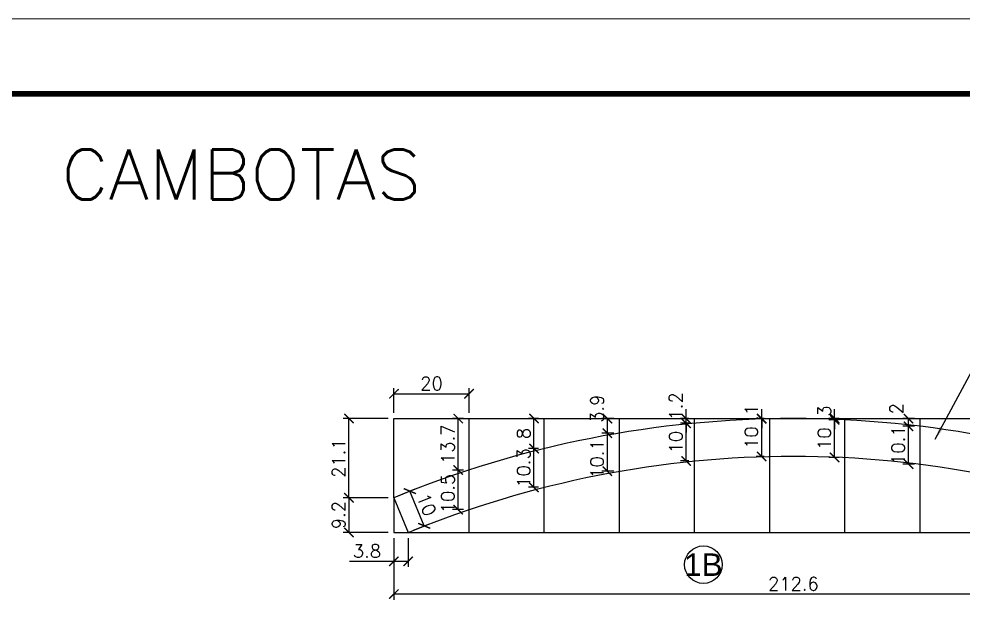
# Model space of a CAD drawing. Extents: x 2582 to 128055, y -26396 to 2611.
# Drawn here: x 3275 to 3778, y -392 to -77 of the extents above; entities that cross this region are included whole.
import ezdxf
from ezdxf.enums import TextEntityAlignment as Align

# ---------------------------------------------------------------- set-up
doc = ezdxf.new("R2010")
doc.units = 0
doc.header["$PDMODE"] = 35
doc.linetypes.add('DASHED', pattern=[0.75, 0.5, -0.25])
for name, color, linetype in [('COTA', 241, 'Continuous'), ('Painéis', 200, 'Continuous'), ('Romaneio', 10, 'Continuous')]:
    doc.layers.add(name, color=color, linetype=linetype)
for name, color, linetype, lineweight in [('Folhas', 255, 'Continuous', 9), ('SARRAFO DE PRESSAO', 251, 'DASHED', 9), ('Texto Seção', 7, 'Continuous', 15)]:
    doc.layers.add(name, color=color, linetype=linetype, lineweight=lineweight)
doc.styles.add('ARIAL', font='arial.ttf')
doc.styles.add('COTA TECNICA', font='techl___.ttf', dxfattribs={"height": 10})
doc.styles.add('REGUA-120', font='ROMANS.shx', dxfattribs={"height": 15})
doc.styles.add('Romans', font='romans.shx')
doc.dimstyles.new('Cota Seção (2x)', dxfattribs={"dimtxt": 7, "dimasz": 5, "dimexe": 3, "dimexo": 3, "dimgap": 2, "dimtad": 3, "dimdec": 1, "dimlfac": 0.5, "dimzin": 12, "dimdsep": 46, "dimtxsty": 'Romans', "dimblk": 'ARCHTICK', "dimcen": 0, "dimclrd": 4, "dimclre": 4, "dimclrt": 1, "dimadec": 1, "dimazin": 3, "dimtfac": 1, "dimtdec": 1, "dimtmove": 0, "dimatfit": 3, "dimldrblk": 'OBLIQUE', "dimfxl": 1, "dimtolj": 1, "dimtzin": 12, "dimarcsym": 0})
doc.dimstyles.new('PAINEL', dxfattribs={"dimtxt": 10, "dimasz": 3, "dimexe": 3, "dimexo": 3, "dimgap": 3, "dimtad": 1, "dimdec": 1, "dimzin": 12, "dimdsep": 46, "dimtxsty": 'COTA TECNICA', "dimblk1": 'OBLIQUE', "dimblk2": 'OBLIQUE', "dimsah": 1, "dimcen": 0.9, "dimclrd": 4, "dimclre": 4, "dimclrt": 240, "dimadec": 1, "dimazin": 3, "dimtfac": 1, "dimtdec": 1, "dimtmove": 0, "dimatfit": 3, "dimfxl": 1, "dimtolj": 1, "dimtzin": 12, "dimarcsym": 0})

# ---------------------------------------------------------------- blocks, each defined once
blk = doc.blocks.new('9999999999')
at = {"layer": 'Folhas'}
blk.add_lwpolyline([(98138.98, 34190.21), (99623.98, 34190.21), (99623.98, 35240.21), (98138.98, 35240.21)], close=True, dxfattribs=at)
at = {"layer": 'Folhas', "color": 30, "const_width": 3}
blk.add_lwpolyline([(98213.98, 34230.21), (99583.98, 34230.21), (99583.98, 35200.21), (98213.98, 35200.21)], close=True, dxfattribs=at)
blk = doc.blocks.new('_ArchTick')
at = {"color": 0, "linetype": 'ByBlock', "const_width": 0.15}
blk.add_lwpolyline([(-0.5, -0.5), (0.5, 0.5)], dxfattribs=at)
blk = doc.blocks.new('*D330')
at = {"layer": 'COTA', "color": 4, "linetype": 'ByBlock', "lineweight": -2, "transparency": 16777216}
for p, q in [((3474.59, -353.79), (3474.59, -369.18)), ((3474.59, -366.18), (3450.92, -366.18)), ((3482.22, -366.18), (3474.59, -366.18))]:
    blk.add_line(p, q, dxfattribs=at)
at = {"layer": 'COTA', "color": 4, "lineweight": -2, "transparency": 16777216}
blk.add_line((3482.22, -353.79), (3482.22, -369.18), dxfattribs=at)
at = {"layer": 'Defpoints', "color": 0, "linetype": 'ByBlock', "transparency": 16777216}
for p in [(3474.59, -350.79), (3482.22, -350.79), (3474.59, -366.18)]:
    blk.add_point(p, dxfattribs=at)
at = {"layer": 'COTA', "color": 4, "linetype": 'ByBlock', "lineweight": -2, "transparency": 16777216, "xscale": 5, "yscale": 5, "zscale": 5, "rotation": 180}
blk.add_blockref('_ArchTick', (3474.59, -366.18), dxfattribs=at)
at = {"layer": 'COTA', "color": 4, "linetype": 'ByBlock', "lineweight": -2, "transparency": 16777216, "xscale": 5, "yscale": 5, "zscale": 5}
blk.add_blockref('_ArchTick', (3482.22, -366.18), dxfattribs=at)
at = {"layer": 'COTA', "color": 1, "linetype": 'ByBlock', "transparency": 16777216, "insert": (3460.25, -360.68), "char_height": 7, "attachment_point": 5, "style": 'Romans'}
blk.add_mtext('\\A1;3.8', dxfattribs=at)
blk = doc.blocks.new('_Oblique')
at = {"color": 0, "linetype": 'ByBlock', "lineweight": -2}
blk.add_line((-0.5, -0.5), (0.5, 0.5), dxfattribs=at)
blk = doc.blocks.new('*D334')
at = {"layer": 'COTA', "color": 4, "linetype": 'ByBlock', "lineweight": -2, "transparency": 16777216}
for p, q in [((3471.59, -290.15), (3447.67, -290.15)), ((3450.67, -332.3), (3450.67, -290.15))]:
    blk.add_line(p, q, dxfattribs=at)
at = {"layer": 'COTA', "color": 4, "lineweight": -2, "transparency": 16777216}
blk.add_line((3471.59, -332.3), (3447.67, -332.3), dxfattribs=at)
at = {"layer": 'Defpoints', "color": 0, "linetype": 'ByBlock', "transparency": 16777216}
for p in [(3450.67, -290.15), (3474.59, -290.15), (3474.59, -332.3)]:
    blk.add_point(p, dxfattribs=at)
at = {"layer": 'COTA', "color": 4, "linetype": 'ByBlock', "lineweight": -2, "transparency": 16777216, "xscale": 5, "yscale": 5, "zscale": 5}
for p, rotation in [((3450.67, -290.15), 90), ((3450.67, -332.3), 270)]:
    blk.add_blockref('_ArchTick', p, dxfattribs=dict(at, rotation=rotation))
at = {"layer": 'COTA', "color": 1, "linetype": 'ByBlock', "transparency": 16777216, "insert": (3445.17, -311.23), "char_height": 7, "attachment_point": 5, "rotation": 90, "style": 'Romans'}
blk.add_mtext('\\A1;21.1', dxfattribs=at)
blk = doc.blocks.new('*D335')
at = {"layer": 'COTA', "color": 4, "lineweight": -2, "transparency": 16777216}
blk.add_line((3471.59, -332.3), (3447.67, -332.3), dxfattribs=at)
at = {"layer": 'COTA', "color": 4, "linetype": 'ByBlock', "lineweight": -2, "transparency": 16777216}
for p, q in [((3450.67, -332.3), (3450.67, -350.79)), ((3471.59, -350.79), (3447.67, -350.79))]:
    blk.add_line(p, q, dxfattribs=at)
at = {"layer": 'Defpoints', "color": 0, "linetype": 'ByBlock', "transparency": 16777216}
for p in [(3474.59, -332.3), (3450.67, -350.79), (3474.59, -350.79)]:
    blk.add_point(p, dxfattribs=at)
at = {"layer": 'COTA', "color": 4, "linetype": 'ByBlock', "lineweight": -2, "transparency": 16777216, "xscale": 5, "yscale": 5, "zscale": 5}
for p, rotation in [((3450.67, -332.3), 90), ((3450.67, -350.79), 270)]:
    blk.add_blockref('_ArchTick', p, dxfattribs=dict(at, rotation=rotation))
at = {"layer": 'COTA', "color": 1, "linetype": 'ByBlock', "transparency": 16777216, "insert": (3445.17, -341.55), "char_height": 7, "attachment_point": 5, "rotation": 90, "style": 'Romans'}
blk.add_mtext('\\A1;9.2', dxfattribs=at)
blk = doc.blocks.new('*D336')
at = {"layer": 'COTA', "color": 4, "linetype": 'ByBlock', "lineweight": -2, "transparency": 16777216}
for p, q in [((3477.36, -331.16), (3485.87, -327.65)), ((3490.72, -347.28), (3483.09, -328.79))]:
    blk.add_line(p, q, dxfattribs=at)
at = {"layer": 'COTA', "color": 4, "lineweight": -2, "transparency": 16777216}
blk.add_line((3484.99, -349.65), (3493.5, -346.13), dxfattribs=at)
at = {"layer": 'Defpoints', "color": 0, "linetype": 'ByBlock', "transparency": 16777216}
for p in [(3483.09, -328.79), (3474.59, -332.3), (3482.22, -350.79)]:
    blk.add_point(p, dxfattribs=at)
at = {"layer": 'COTA', "color": 4, "linetype": 'ByBlock', "lineweight": -2, "transparency": 16777216, "xscale": 5, "yscale": 5, "zscale": 5}
for p, rotation in [((3483.09, -328.79), 112.4289528342819), ((3490.72, -347.28), 292.4289528342819)]:
    blk.add_blockref('_ArchTick', p, dxfattribs=dict(at, rotation=rotation))
at = {"layer": 'COTA', "color": 1, "linetype": 'ByBlock', "transparency": 16777216, "insert": (3491.99, -335.94), "char_height": 7, "attachment_point": 5, "rotation": 292.429, "style": 'Romans'}
blk.add_mtext('\\A1;10', dxfattribs=at)
blk = doc.blocks.new('*D297')
at = {"layer": 'COTA', "color": 4, "linetype": 'ByBlock', "lineweight": -2, "transparency": 16777216}
for p, q in [((3511.59, -317.56), (3505.82, -317.56)), ((3508.82, -338.63), (3508.82, -317.56))]:
    blk.add_line(p, q, dxfattribs=at)
at = {"layer": 'COTA', "color": 4, "lineweight": -2, "transparency": 16777216}
blk.add_line((3511.59, -338.63), (3505.82, -338.63), dxfattribs=at)
at = {"layer": 'Defpoints', "color": 0, "linetype": 'ByBlock', "transparency": 16777216}
for p in [(3508.82, -317.56), (3514.59, -317.56), (3514.59, -338.63)]:
    blk.add_point(p, dxfattribs=at)
at = {"layer": 'COTA', "color": 4, "linetype": 'ByBlock', "lineweight": -2, "transparency": 16777216, "xscale": 5, "yscale": 5, "zscale": 5}
for p, rotation in [((3508.82, -317.56), 90), ((3508.82, -338.63), 270)]:
    blk.add_blockref('_ArchTick', p, dxfattribs=dict(at, rotation=rotation))
at = {"layer": 'COTA', "color": 1, "linetype": 'ByBlock', "transparency": 16777216, "insert": (3503.32, -330.08), "char_height": 7, "attachment_point": 5, "rotation": 90, "style": 'Romans'}
blk.add_mtext('\\A1;10.5', dxfattribs=at)
blk = doc.blocks.new('*D298')
at = {"layer": 'COTA', "color": 4, "linetype": 'ByBlock', "lineweight": -2, "transparency": 16777216}
for p, q in [((3511.59, -290.15), (3505.82, -290.15)), ((3508.82, -317.56), (3508.82, -290.15))]:
    blk.add_line(p, q, dxfattribs=at)
at = {"layer": 'COTA', "color": 4, "lineweight": -2, "transparency": 16777216}
blk.add_line((3511.59, -317.56), (3505.82, -317.56), dxfattribs=at)
at = {"layer": 'Defpoints', "color": 0, "linetype": 'ByBlock', "transparency": 16777216}
for p in [(3508.82, -290.15), (3514.59, -290.15), (3514.59, -317.56)]:
    blk.add_point(p, dxfattribs=at)
at = {"layer": 'COTA', "color": 4, "linetype": 'ByBlock', "lineweight": -2, "transparency": 16777216, "xscale": 5, "yscale": 5, "zscale": 5}
for p, rotation in [((3508.82, -290.15), 90), ((3508.82, -317.56), 270)]:
    blk.add_blockref('_ArchTick', p, dxfattribs=dict(at, rotation=rotation))
at = {"layer": 'COTA', "color": 1, "linetype": 'ByBlock', "transparency": 16777216, "insert": (3503.32, -303.85), "char_height": 7, "attachment_point": 5, "rotation": 90, "style": 'Romans'}
blk.add_mtext('\\A1;13.7', dxfattribs=at)
blk = doc.blocks.new('*D299')
at = {"layer": 'COTA', "color": 4, "linetype": 'ByBlock', "lineweight": -2, "transparency": 16777216}
for p, q in [((3551.59, -306.16), (3546.14, -306.16)), ((3549.14, -326.77), (3549.14, -306.16))]:
    blk.add_line(p, q, dxfattribs=at)
at = {"layer": 'COTA', "color": 4, "lineweight": -2, "transparency": 16777216}
blk.add_line((3551.59, -326.77), (3546.14, -326.77), dxfattribs=at)
at = {"layer": 'Defpoints', "color": 0, "linetype": 'ByBlock', "transparency": 16777216}
for p in [(3549.14, -306.16), (3554.59, -306.16), (3554.59, -326.77)]:
    blk.add_point(p, dxfattribs=at)
at = {"layer": 'COTA', "color": 4, "linetype": 'ByBlock', "lineweight": -2, "transparency": 16777216, "xscale": 5, "yscale": 5, "zscale": 5}
for p, rotation in [((3549.14, -306.16), 90), ((3549.14, -326.77), 270)]:
    blk.add_blockref('_ArchTick', p, dxfattribs=dict(at, rotation=rotation))
at = {"layer": 'COTA', "color": 1, "linetype": 'ByBlock', "transparency": 16777216, "insert": (3543.64, -316.47), "char_height": 7, "attachment_point": 5, "rotation": 90, "style": 'Romans'}
blk.add_mtext('\\A1;10.3', dxfattribs=at)
blk = doc.blocks.new('*D300')
at = {"layer": 'COTA', "color": 4, "linetype": 'ByBlock', "lineweight": -2, "transparency": 16777216}
for p, q in [((3551.59, -290.15), (3546.14, -290.15)), ((3549.14, -306.16), (3549.14, -290.15))]:
    blk.add_line(p, q, dxfattribs=at)
at = {"layer": 'COTA', "color": 4, "lineweight": -2, "transparency": 16777216}
blk.add_line((3551.59, -306.16), (3546.14, -306.16), dxfattribs=at)
at = {"layer": 'Defpoints', "color": 0, "linetype": 'ByBlock', "transparency": 16777216}
for p in [(3549.14, -290.15), (3554.59, -290.15), (3554.59, -306.16)]:
    blk.add_point(p, dxfattribs=at)
at = {"layer": 'COTA', "color": 4, "linetype": 'ByBlock', "lineweight": -2, "transparency": 16777216, "xscale": 5, "yscale": 5, "zscale": 5}
for p, rotation in [((3549.14, -290.15), 90), ((3549.14, -306.16), 270)]:
    blk.add_blockref('_ArchTick', p, dxfattribs=dict(at, rotation=rotation))
at = {"layer": 'COTA', "color": 1, "linetype": 'ByBlock', "transparency": 16777216, "insert": (3543.64, -298.16), "char_height": 7, "attachment_point": 5, "rotation": 90, "style": 'Romans'}
blk.add_mtext('\\A1;8', dxfattribs=at)
blk = doc.blocks.new('*D301')
at = {"layer": 'COTA', "color": 4, "linetype": 'ByBlock', "lineweight": -2, "transparency": 16777216}
for p, q in [((3591.59, -297.9), (3585.2, -297.9)), ((3588.2, -318.19), (3588.2, -297.9))]:
    blk.add_line(p, q, dxfattribs=at)
at = {"layer": 'COTA', "color": 4, "lineweight": -2, "transparency": 16777216}
blk.add_line((3591.59, -318.19), (3585.2, -318.19), dxfattribs=at)
at = {"layer": 'Defpoints', "color": 0, "linetype": 'ByBlock', "transparency": 16777216}
for p in [(3588.2, -297.9), (3594.59, -297.9), (3594.59, -318.19)]:
    blk.add_point(p, dxfattribs=at)
at = {"layer": 'COTA', "color": 4, "linetype": 'ByBlock', "lineweight": -2, "transparency": 16777216, "xscale": 5, "yscale": 5, "zscale": 5}
for p, rotation in [((3588.2, -297.9), 90), ((3588.2, -318.19), 270)]:
    blk.add_blockref('_ArchTick', p, dxfattribs=dict(at, rotation=rotation))
at = {"layer": 'COTA', "color": 1, "linetype": 'ByBlock', "transparency": 16777216, "insert": (3582.7, -311.68), "char_height": 7, "attachment_point": 5, "rotation": 90, "style": 'Romans'}
blk.add_mtext('\\A1;10.1', dxfattribs=at)
blk = doc.blocks.new('*D302')
at = {"layer": 'COTA', "color": 4, "linetype": 'ByBlock', "lineweight": -2, "transparency": 16777216}
for p, q in [((3591.59, -290.15), (3585.2, -290.15)), ((3588.2, -297.9), (3588.2, -290.15))]:
    blk.add_line(p, q, dxfattribs=at)
at = {"layer": 'COTA', "color": 4, "lineweight": -2, "transparency": 16777216}
blk.add_line((3591.59, -297.9), (3585.2, -297.9), dxfattribs=at)
at = {"layer": 'Defpoints', "color": 0, "linetype": 'ByBlock', "transparency": 16777216}
for p in [(3588.2, -290.15), (3594.59, -290.15), (3594.59, -297.9)]:
    blk.add_point(p, dxfattribs=at)
at = {"layer": 'COTA', "color": 4, "linetype": 'ByBlock', "lineweight": -2, "transparency": 16777216, "xscale": 5, "yscale": 5, "zscale": 5}
for p, rotation in [((3588.2, -290.15), 90), ((3588.2, -297.9), 270)]:
    blk.add_blockref('_ArchTick', p, dxfattribs=dict(at, rotation=rotation))
at = {"layer": 'COTA', "color": 1, "linetype": 'ByBlock', "transparency": 16777216, "insert": (3582.7, -284.91), "char_height": 7, "attachment_point": 5, "rotation": 90, "style": 'Romans'}
blk.add_mtext('\\A1;3.9', dxfattribs=at)
blk = doc.blocks.new('*D303')
at = {"layer": 'COTA', "color": 4, "linetype": 'ByBlock', "lineweight": -2, "transparency": 16777216}
for p, q in [((3631.59, -292.64), (3627.15, -292.64)), ((3630.15, -312.73), (3630.15, -292.64))]:
    blk.add_line(p, q, dxfattribs=at)
at = {"layer": 'COTA', "color": 4, "lineweight": -2, "transparency": 16777216}
blk.add_line((3631.59, -312.73), (3627.15, -312.73), dxfattribs=at)
at = {"layer": 'Defpoints', "color": 0, "linetype": 'ByBlock', "transparency": 16777216}
for p in [(3630.15, -292.64), (3634.59, -292.64), (3634.59, -312.73)]:
    blk.add_point(p, dxfattribs=at)
at = {"layer": 'COTA', "color": 4, "linetype": 'ByBlock', "lineweight": -2, "transparency": 16777216, "xscale": 5, "yscale": 5, "zscale": 5}
for p, rotation in [((3630.15, -292.64), 90), ((3630.15, -312.73), 270)]:
    blk.add_blockref('_ArchTick', p, dxfattribs=dict(at, rotation=rotation))
at = {"layer": 'COTA', "color": 1, "linetype": 'ByBlock', "transparency": 16777216, "insert": (3624.65, -302.69), "char_height": 7, "attachment_point": 5, "rotation": 90, "style": 'Romans'}
blk.add_mtext('\\A1;10', dxfattribs=at)
blk = doc.blocks.new('*D304')
at = {"layer": 'COTA', "color": 4, "linetype": 'ByBlock', "lineweight": -2, "transparency": 16777216}
for p, q in [((3630.15, -290.15), (3630.15, -285.15)), ((3631.59, -290.15), (3627.15, -290.15)), ((3630.15, -292.64), (3630.15, -290.15)), ((3630.15, -292.64), (3630.15, -297.64))]:
    blk.add_line(p, q, dxfattribs=at)
at = {"layer": 'COTA', "color": 4, "lineweight": -2, "transparency": 16777216}
blk.add_line((3631.59, -292.64), (3627.15, -292.64), dxfattribs=at)
at = {"layer": 'Defpoints', "color": 0, "linetype": 'ByBlock', "transparency": 16777216}
for p in [(3630.15, -290.15), (3634.59, -290.15), (3634.59, -292.64)]:
    blk.add_point(p, dxfattribs=at)
at = {"layer": 'COTA', "color": 4, "linetype": 'ByBlock', "lineweight": -2, "transparency": 16777216, "xscale": 5, "yscale": 5, "zscale": 5}
for p, rotation in [((3630.15, -290.15), 270), ((3630.15, -292.64), 90)]:
    blk.add_blockref('_ArchTick', p, dxfattribs=dict(at, rotation=rotation))
at = {"layer": 'COTA', "color": 1, "linetype": 'ByBlock', "transparency": 16777216, "insert": (3624.65, -283.66), "char_height": 7, "attachment_point": 5, "rotation": 90, "style": 'Romans'}
blk.add_mtext('\\A1;1.2', dxfattribs=at)
blk = doc.blocks.new('*D305')
at = {"layer": 'COTA', "color": 4, "linetype": 'ByBlock', "lineweight": -2, "transparency": 16777216}
for p, q in [((3671.59, -290.29), (3667.33, -290.29)), ((3670.33, -310.3), (3670.33, -290.29))]:
    blk.add_line(p, q, dxfattribs=at)
at = {"layer": 'COTA', "color": 4, "lineweight": -2, "transparency": 16777216}
blk.add_line((3671.59, -310.3), (3667.33, -310.3), dxfattribs=at)
at = {"layer": 'Defpoints', "color": 0, "linetype": 'ByBlock', "transparency": 16777216}
for p in [(3670.33, -290.29), (3674.59, -290.29), (3674.59, -310.3)]:
    blk.add_point(p, dxfattribs=at)
at = {"layer": 'COTA', "color": 4, "linetype": 'ByBlock', "lineweight": -2, "transparency": 16777216, "xscale": 5, "yscale": 5, "zscale": 5}
for p, rotation in [((3670.33, -290.29), 90), ((3670.33, -310.3), 270)]:
    blk.add_blockref('_ArchTick', p, dxfattribs=dict(at, rotation=rotation))
at = {"layer": 'COTA', "color": 1, "linetype": 'ByBlock', "transparency": 16777216, "insert": (3664.83, -300.3), "char_height": 7, "attachment_point": 5, "rotation": 90, "style": 'Romans'}
blk.add_mtext('\\A1;10', dxfattribs=at)
blk = doc.blocks.new('*D306')
at = {"layer": 'COTA', "color": 4, "linetype": 'ByBlock', "lineweight": -2, "transparency": 16777216}
for p, q in [((3670.33, -290.15), (3670.33, -285.15)), ((3671.59, -290.15), (3667.33, -290.15)), ((3670.33, -290.29), (3670.33, -290.15)), ((3670.33, -290.29), (3670.33, -295.29))]:
    blk.add_line(p, q, dxfattribs=at)
at = {"layer": 'COTA', "color": 4, "lineweight": -2, "transparency": 16777216}
blk.add_line((3671.59, -290.29), (3667.33, -290.29), dxfattribs=at)
at = {"layer": 'Defpoints', "color": 0, "linetype": 'ByBlock', "transparency": 16777216}
for p in [(3670.33, -290.15), (3674.59, -290.15), (3674.59, -290.29)]:
    blk.add_point(p, dxfattribs=at)
at = {"layer": 'COTA', "color": 4, "linetype": 'ByBlock', "lineweight": -2, "transparency": 16777216, "xscale": 5, "yscale": 5, "zscale": 5}
for p, rotation in [((3670.33, -290.15), 270), ((3670.33, -290.29), 90)]:
    blk.add_blockref('_ArchTick', p, dxfattribs=dict(at, rotation=rotation))
at = {"layer": 'COTA', "color": 1, "linetype": 'ByBlock', "transparency": 16777216, "insert": (3664.83, -286.99), "char_height": 7, "attachment_point": 5, "rotation": 90, "style": 'Romans'}
blk.add_mtext('\\A1;.1', dxfattribs=at)
blk = doc.blocks.new('*D307')
at = {"layer": 'COTA', "color": 4, "linetype": 'ByBlock', "lineweight": -2, "transparency": 16777216}
for p, q in [((3711.59, -290.83), (3706.13, -290.83)), ((3709.13, -310.85), (3709.13, -290.83))]:
    blk.add_line(p, q, dxfattribs=at)
at = {"layer": 'COTA', "color": 4, "lineweight": -2, "transparency": 16777216}
blk.add_line((3711.59, -310.85), (3706.13, -310.85), dxfattribs=at)
at = {"layer": 'Defpoints', "color": 0, "linetype": 'ByBlock', "transparency": 16777216}
for p in [(3709.13, -290.83), (3714.59, -290.83), (3714.59, -310.85)]:
    blk.add_point(p, dxfattribs=at)
at = {"layer": 'COTA', "color": 4, "linetype": 'ByBlock', "lineweight": -2, "transparency": 16777216, "xscale": 5, "yscale": 5, "zscale": 5}
for p, rotation in [((3709.13, -290.83), 90), ((3709.13, -310.85), 270)]:
    blk.add_blockref('_ArchTick', p, dxfattribs=dict(at, rotation=rotation))
at = {"layer": 'COTA', "color": 1, "linetype": 'ByBlock', "transparency": 16777216, "insert": (3703.63, -300.84), "char_height": 7, "attachment_point": 5, "rotation": 90, "style": 'Romans'}
blk.add_mtext('\\A1;10', dxfattribs=at)
blk = doc.blocks.new('*D308')
at = {"layer": 'COTA', "color": 4, "linetype": 'ByBlock', "lineweight": -2, "transparency": 16777216}
for p, q in [((3709.13, -290.15), (3709.13, -285.15)), ((3711.59, -290.15), (3706.13, -290.15)), ((3709.13, -290.83), (3709.13, -290.15)), ((3709.13, -290.83), (3709.13, -295.83))]:
    blk.add_line(p, q, dxfattribs=at)
at = {"layer": 'COTA', "color": 4, "lineweight": -2, "transparency": 16777216}
blk.add_line((3711.59, -290.83), (3706.13, -290.83), dxfattribs=at)
at = {"layer": 'Defpoints', "color": 0, "linetype": 'ByBlock', "transparency": 16777216}
for p in [(3709.13, -290.15), (3714.59, -290.15), (3714.59, -290.83)]:
    blk.add_point(p, dxfattribs=at)
at = {"layer": 'COTA', "color": 4, "linetype": 'ByBlock', "lineweight": -2, "transparency": 16777216, "xscale": 5, "yscale": 5, "zscale": 5}
for p, rotation in [((3709.13, -290.15), 270), ((3709.13, -290.83), 90)]:
    blk.add_blockref('_ArchTick', p, dxfattribs=dict(at, rotation=rotation))
at = {"layer": 'COTA', "color": 1, "linetype": 'ByBlock', "transparency": 16777216, "insert": (3703.63, -287.65), "char_height": 7, "attachment_point": 5, "rotation": 90, "style": 'Romans'}
blk.add_mtext('\\A1;.3', dxfattribs=at)
blk = doc.blocks.new('*D309')
at = {"layer": 'COTA', "color": 4, "linetype": 'ByBlock', "lineweight": -2, "transparency": 16777216}
for p, q in [((3751.59, -294.24), (3745.45, -294.24)), ((3748.45, -314.4), (3748.45, -294.24))]:
    blk.add_line(p, q, dxfattribs=at)
at = {"layer": 'COTA', "color": 4, "lineweight": -2, "transparency": 16777216}
blk.add_line((3751.59, -314.4), (3745.45, -314.4), dxfattribs=at)
at = {"layer": 'Defpoints', "color": 0, "linetype": 'ByBlock', "transparency": 16777216}
for p in [(3748.45, -294.24), (3754.59, -294.24), (3754.59, -314.4)]:
    blk.add_point(p, dxfattribs=at)
at = {"layer": 'COTA', "color": 4, "linetype": 'ByBlock', "lineweight": -2, "transparency": 16777216, "xscale": 5, "yscale": 5, "zscale": 5}
for p, rotation in [((3748.45, -294.24), 90), ((3748.45, -314.4), 270)]:
    blk.add_blockref('_ArchTick', p, dxfattribs=dict(at, rotation=rotation))
at = {"layer": 'COTA', "color": 1, "linetype": 'ByBlock', "transparency": 16777216, "insert": (3742.95, -304.32), "char_height": 7, "attachment_point": 5, "rotation": 90, "style": 'Romans'}
blk.add_mtext('\\A1;10.1', dxfattribs=at)
blk = doc.blocks.new('*D310')
at = {"layer": 'COTA', "color": 4, "linetype": 'ByBlock', "lineweight": -2, "transparency": 16777216}
for p, q in [((3751.59, -290.15), (3745.45, -290.15)), ((3748.45, -294.24), (3748.45, -290.15))]:
    blk.add_line(p, q, dxfattribs=at)
at = {"layer": 'COTA', "color": 4, "lineweight": -2, "transparency": 16777216}
blk.add_line((3751.59, -294.24), (3745.45, -294.24), dxfattribs=at)
at = {"layer": 'Defpoints', "color": 0, "linetype": 'ByBlock', "transparency": 16777216}
for p in [(3748.45, -290.15), (3754.59, -290.15), (3754.59, -294.24)]:
    blk.add_point(p, dxfattribs=at)
at = {"layer": 'COTA', "color": 4, "linetype": 'ByBlock', "lineweight": -2, "transparency": 16777216, "xscale": 5, "yscale": 5, "zscale": 5}
for p, rotation in [((3748.45, -290.15), 90), ((3748.45, -294.24), 270)]:
    blk.add_blockref('_ArchTick', p, dxfattribs=dict(at, rotation=rotation))
at = {"layer": 'COTA', "color": 1, "linetype": 'ByBlock', "transparency": 16777216, "insert": (3742.03, -284.9), "char_height": 7, "attachment_point": 5, "rotation": 90, "style": 'Romans'}
blk.add_mtext('\\A1;2', dxfattribs=at)
blk = doc.blocks.new('*D317')
at = {"layer": 'COTA', "color": 4, "linetype": 'ByBlock', "lineweight": -2, "transparency": 16777216}
for p, q in [((3474.59, -353.79), (3474.59, -386.62)), ((3899.77, -383.62), (3474.59, -383.62))]:
    blk.add_line(p, q, dxfattribs=at)
at = {"layer": 'COTA', "color": 4, "lineweight": -2, "transparency": 16777216}
blk.add_line((3899.77, -353.79), (3899.77, -386.62), dxfattribs=at)
at = {"layer": 'Defpoints', "color": 0, "linetype": 'ByBlock', "transparency": 16777216}
for p in [(3474.59, -350.79), (3899.77, -350.79), (3474.59, -383.62)]:
    blk.add_point(p, dxfattribs=at)
at = {"layer": 'COTA', "color": 4, "linetype": 'ByBlock', "lineweight": -2, "transparency": 16777216, "xscale": 5, "yscale": 5, "zscale": 5, "rotation": 180}
blk.add_blockref('_ArchTick', (3474.59, -383.62), dxfattribs=at)
at = {"layer": 'COTA', "color": 4, "linetype": 'ByBlock', "lineweight": -2, "transparency": 16777216, "xscale": 5, "yscale": 5, "zscale": 5}
blk.add_blockref('_ArchTick', (3899.77, -383.62), dxfattribs=at)
at = {"layer": 'COTA', "color": 1, "linetype": 'ByBlock', "transparency": 16777216, "insert": (3687.18, -378.12), "char_height": 7, "attachment_point": 5, "style": 'Romans'}
blk.add_mtext('\\A1;212.6', dxfattribs=at)
blk = doc.blocks.new('*D318')
at = {"layer": 'COTA', "color": 4, "lineweight": -2, "transparency": 16777216}
blk.add_line((3474.59, -287.15), (3474.59, -273.95), dxfattribs=at)
at = {"layer": 'COTA', "color": 4, "linetype": 'ByBlock', "lineweight": -2, "transparency": 16777216}
for p, q in [((3514.59, -287.15), (3514.59, -273.95)), ((3474.59, -276.95), (3514.59, -276.95))]:
    blk.add_line(p, q, dxfattribs=at)
at = {"layer": 'Defpoints', "color": 0, "linetype": 'ByBlock', "transparency": 16777216}
for p in [(3514.59, -276.95), (3474.59, -290.15), (3514.59, -290.15)]:
    blk.add_point(p, dxfattribs=at)
at = {"layer": 'COTA', "color": 4, "linetype": 'ByBlock', "lineweight": -2, "transparency": 16777216, "xscale": 5, "yscale": 5, "zscale": 5, "rotation": 180}
blk.add_blockref('_ArchTick', (3474.59, -276.95), dxfattribs=at)
at = {"layer": 'COTA', "color": 4, "linetype": 'ByBlock', "lineweight": -2, "transparency": 16777216, "xscale": 5, "yscale": 5, "zscale": 5}
blk.add_blockref('_ArchTick', (3514.59, -276.95), dxfattribs=at)
at = {"layer": 'COTA', "color": 1, "linetype": 'ByBlock', "transparency": 16777216, "insert": (3494.59, -271.45), "char_height": 7, "attachment_point": 5, "style": 'Romans'}
blk.add_mtext('\\A1;20', dxfattribs=at)

msp = doc.modelspace()

# ---------------------------------------------------------------- linework, layer by layer
at = {"layer": 'COTA', "linetype": 'ByBlock'}
for p, q in [((3474.59, -290.15), (3899.77, -290.15)), ((3474.59, -332.3), (3474.59, -290.15)), ((3514.59, -350.79), (3514.59, -290.15)), ((3554.59, -350.79), (3554.59, -290.15)), ((3594.59, -350.79), (3594.59, -290.15)), ((3634.59, -350.79), (3634.59, -290.15)), ((3674.59, -350.79), (3674.59, -290.15)), ((3714.59, -350.79), (3714.59, -290.15)), ((3754.59, -350.79), (3754.59, -290.15)), ((3474.59, -332.3), (3474.59, -350.79)), ((3474.59, -350.79), (3899.77, -350.79))]:
    msp.add_line(p, q, dxfattribs=at)
at = {"layer": 'Painéis'}
msp.add_lwpolyline([(3892.14, -350.79), (3899.77, -332.3, 0.198268), (3474.59, -332.3), (3482.22, -350.79, -0.198268)], format="xyb", close=True, dxfattribs=at)
at = {"layer": 'Romaneio', "color": 1, "linetype": 'ByBlock'}
msp.add_circle((3639.29, -367.94), 10, dxfattribs=at)

# ---------------------------------------------------------------- block references
at = {"layer": 'SARRAFO DE PRESSAO', "color": 6, "linetype": 'ByBlock'}
msp.add_blockref('9999999999', (-95557.34, -35317.53), dxfattribs=at)

# ---------------------------------------------------------------- texts
at = {"layer": 'Romaneio', "color": 255, "linetype": 'ByBlock', "style": 'ARIAL'}
msp.add_text('1B', height=12, dxfattribs=at).set_placement((3639.29, -367.94), align=Align.MIDDLE_CENTER)
at = {"layer": 'Texto Seção', "style": 'REGUA-120', "width": 1.05}
msp.add_text('VR201 CAMBOTAS', height=26.5859, dxfattribs=at).set_placement((3160.12, -173.47))

# ---------------------------------------------------------------- dimensions: what is measured, and where the dimension line sits
at = {"layer": 'COTA', "linetype": 'ByBlock'}
for base, p1, p2, picture, middle in [((3514.59, -276.95), (3474.59, -290.15), (3514.59, -290.15), '*D318', (3494.59, -271.45)), ((3474.59, -366.18), (3482.22, -350.79), (3474.59, -350.79), '*D330', (3460.25, -360.68)), ((3474.59, -383.62), (3899.77, -350.79), (3474.59, -350.79), '*D317', (3687.18, -378.12))]:
    dim = msp.add_linear_dim(base=base, p1=p1, p2=p2, dimstyle='Cota Seção (2x)', dxfattribs=at)
    dim.commit()
    dim.dimension.update_dxf_attribs({"geometry": picture, "text_midpoint": middle})
for base, p1, p2, picture, middle in [((3588.2, -290.15), (3594.59, -297.9), (3594.59, -290.15), '*D302', (3588.2, -284.91)), ((3630.15, -290.15), (3634.59, -292.64), (3634.59, -290.15), '*D304', (3630.15, -283.66)), ((3670.33, -290.15), (3674.59, -290.29), (3674.59, -290.15), '*D306', (3670.33, -286.99)), ((3709.13, -290.15), (3714.59, -290.83), (3714.59, -290.15), '*D308', (3709.13, -287.65)), ((3748.45, -290.15), (3754.59, -294.24), (3754.59, -290.15), '*D310', (3747.53, -284.9))]:
    dim = msp.add_linear_dim(base=base, p1=p1, p2=p2, angle=90, dimstyle='Cota Seção (2x)', override={"dimtmove": 1}, dxfattribs=at)
    dim.commit()
    dim.dimension.update_dxf_attribs({"geometry": picture, "text_midpoint": middle, "dimtype": 160})
for base, p1, p2, picture, middle in [((3450.67, -290.15), (3474.59, -332.3), (3474.59, -290.15), '*D334', (3445.17, -311.23)), ((3630.15, -292.64), (3634.59, -312.73), (3634.59, -292.64), '*D303', (3624.65, -302.69)), ((3670.33, -290.29), (3674.59, -310.3), (3674.59, -290.29), '*D305', (3664.83, -300.3)), ((3709.13, -290.83), (3714.59, -310.85), (3714.59, -290.83), '*D307', (3703.63, -300.84))]:
    dim = msp.add_linear_dim(base=base, p1=p1, p2=p2, angle=90, dimstyle='Cota Seção (2x)', dxfattribs=at)
    dim.commit()
    dim.dimension.update_dxf_attribs({"geometry": picture, "text_midpoint": middle})
for base, p1, p2, picture, middle in [((3508.82, -290.15), (3514.59, -317.56), (3514.59, -290.15), '*D298', (3503.32, -303.85)), ((3549.14, -290.15), (3554.59, -306.16), (3554.59, -290.15), '*D300', (3543.64, -298.16))]:
    dim = msp.add_linear_dim(base=base, p1=p1, p2=p2, angle=90, dimstyle='Cota Seção (2x)', override={"dimtmove": 1}, dxfattribs=at)
    dim.commit()
    dim.dimension.update_dxf_attribs({"geometry": picture, "text_midpoint": middle})
for base, p1, p2, picture, middle in [((3588.2, -297.9), (3594.59, -318.19), (3594.59, -297.9), '*D301', (3588.2, -311.68)), ((3748.45, -294.24), (3754.59, -314.4), (3754.59, -294.24), '*D309', (3748.45, -304.32)), ((3549.14, -306.16), (3554.59, -326.77), (3554.59, -306.16), '*D299', (3549.14, -316.47)), ((3508.82, -317.56), (3514.59, -338.63), (3514.59, -317.56), '*D297', (3508.82, -330.08)), ((3450.67, -350.79), (3474.59, -332.3), (3474.59, -350.79), '*D335', (3450.67, -341.55))]:
    dim = msp.add_linear_dim(base=base, p1=p1, p2=p2, angle=90, dimstyle='Cota Seção (2x)', dxfattribs=at)
    dim.commit()
    dim.dimension.update_dxf_attribs({"geometry": picture, "text_midpoint": middle, "dimtype": 160})
dim = msp.add_aligned_dim(p1=(3482.22, -350.79), p2=(3474.59, -332.3), distance=-9.2, dimstyle='Cota Seção (2x)', dxfattribs=at)
dim.commit()
dim.dimension.update_dxf_attribs({"geometry": '*D336', "text_midpoint": (3491.99, -335.94)})

# ---------------------------------------------------------------- leaders
at = {"annotation_type": 0, "has_hookline": 1, "hookline_direction": 1, "horizontal_direction": (-1, 0, 0)}
msp.add_leader([(3762.72, -301.18), (3788.12, -253.82), (3833.8, -253.82)], dimstyle='PAINEL', override={"dimasz": 7}, dxfattribs=at)

doc.saveas('drawing.dxf')
